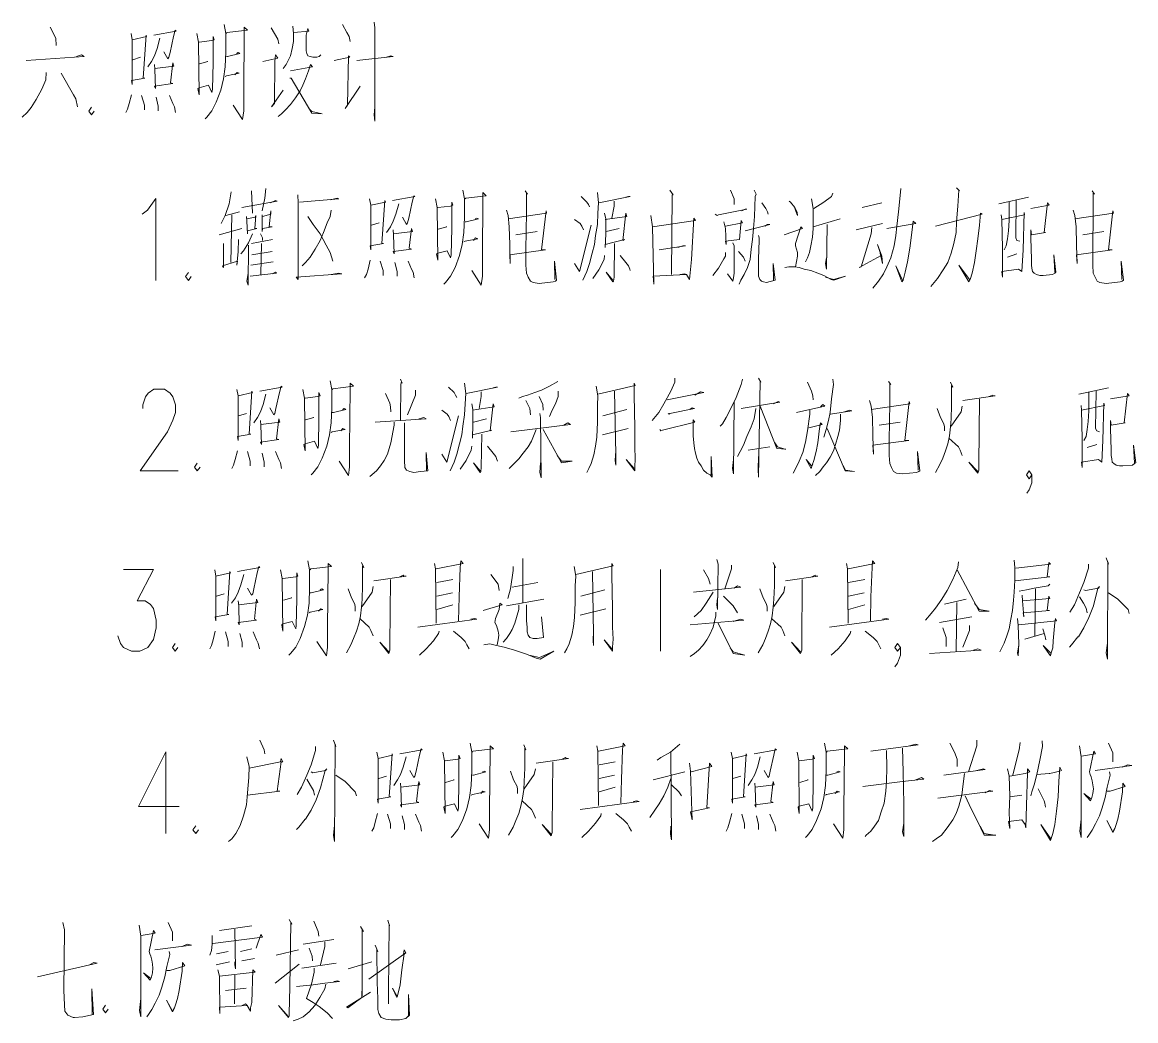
# Model space of a CAD drawing. Header units: millimetres. Extents: x 0 to 586, y 0 to 414.
# Drawn here: x 201.92 to 250.73, y 309.56 to 353.3 of the extents above; entities that cross this region are included whole.
import ezdxf

# ---------------------------------------------------------------- set-up
doc = ezdxf.new("R2010")
doc.units = ezdxf.units.MM

msp = doc.modelspace()

# ---------------------------------------------------------------- linework, layer by layer
at = {"color": 0, "lineweight": 0}
for points in [[(203.147083, 353.09175), (203.3905, 352.601389), (203.415194, 352.287417)], [(207.690861, 352.7425), (208.668056, 352.915361), (208.618667, 352.950639), (208.548111, 352.671944), (208.399944, 351.973444), (208.350556, 351.765306), (208.301167, 351.69475), (208.131833, 352.008722)], [(210.770611, 353.197583), (210.844694, 352.813056), (210.844694, 352.008722), (210.82, 351.3455), (210.745917, 350.819861), (210.625972, 350.333028), (210.428417, 349.807389), (210.234389, 349.422861), (210.012139, 349.144167), (209.941583, 349.073611)], [(210.869389, 352.813056), (210.894083, 352.848333), (211.797194, 352.950639), (211.652556, 353.09175), (211.652556, 352.848333), (211.627861, 350.262472), (211.627861, 349.772111), (211.627861, 349.422861), (211.578472, 349.038333), (211.162194, 349.666278)], [(212.827306, 353.056472), (213.120111, 352.566111), (213.1695, 352.357972)], [(213.779806, 353.127028), (213.8045, 352.813056), (213.8045, 352.463806), (213.755111, 352.146306), (213.681028, 351.832333), (213.58225, 351.624194), (213.487, 351.447806), (213.363528, 351.274944)], [(213.829194, 352.848333), (214.488889, 352.915361), (214.4395, 353.021194), (214.365417, 352.7425), (214.365417, 352.499083), (214.365417, 352.287417), (214.365417, 352.044), (214.390111, 351.938167), (214.4395, 351.832333), (214.538278, 351.797056), (214.658222, 351.765306), (214.831083, 351.765306), (214.929861, 351.797056), (215.003944, 351.867611)], [(215.956444, 353.197583), (216.150472, 352.848333), (216.24925, 352.671944), (216.298639, 352.463806)], [(217.349917, 353.299889), (217.374611, 353.056472), (217.374611, 348.967778), (217.349917, 349.25), (217.374611, 349.59925)], [(206.688972, 352.813056), (206.738361, 352.530833), (206.738361, 351.518361), (206.738361, 350.576444), (206.713667, 350.749306), (207.299278, 350.855139), (207.225194, 350.855139), (207.348667, 352.7425), (207.373361, 352.671944), (206.738361, 352.530833)], [(207.958972, 352.601389), (207.839028, 352.146306), (207.715556, 351.832333), (207.592083, 351.588917), (207.42275, 351.3455)], [(209.574694, 352.813056), (209.64525, 352.428528), (209.669944, 350.121361), (209.624083, 350.400056), (209.669944, 350.435333), (210.086222, 350.541167), (210.234389, 350.227194), (210.259083, 350.364778), (210.283778, 351.518361), (210.283778, 352.671944), (210.333167, 352.530833), (210.234389, 352.499083), (209.669944, 352.428528)], [(210.869389, 351.797056), (210.918778, 351.797056), (211.455, 351.938167), (211.384444, 351.973444), (211.310361, 351.938167)], [(202.095806, 351.624194), (204.639333, 351.797056), (204.515861, 351.867611), (204.293611, 351.797056)], [(206.763056, 351.659472), (207.10525, 351.765306)], [(207.715556, 351.447806), (207.74025, 351.239667), (207.764944, 350.400056), (207.715556, 350.505889), (208.523417, 350.611722), (208.424639, 350.647), (208.523417, 351.518361), (208.569278, 351.380778), (207.74025, 351.274944)], [(209.694639, 351.483083), (210.061528, 351.588917), (210.036833, 351.588917)], [(212.460417, 351.588917), (213.120111, 351.730028), (213.021333, 351.867611), (212.996639, 351.588917), (212.971944, 349.736833), (212.852, 349.59925), (213.363528, 350.333028)], [(213.681028, 351.169111), (214.637056, 351.3455), (214.562972, 351.447806), (214.464194, 351.169111), (214.340722, 350.819861), (214.220778, 350.541167), (214.097306, 350.29775), (213.903278, 349.983778), (213.681028, 349.701556), (213.462306, 349.458139), (213.289444, 349.28175), (213.144806, 349.179444)], [(215.589556, 351.624194), (216.273944, 351.765306), (216.224556, 351.832333), (216.175167, 349.666278), (216.079917, 349.528694), (216.739611, 350.505889)], [(216.591444, 351.624194), (218.182472, 351.797056), (218.083694, 351.832333), (217.886139, 351.765306)], [(202.974222, 351.098556), (202.949528, 350.784583), (202.780194, 350.364778), (202.53325, 349.913222), (202.314528, 349.563972), (202.141667, 349.352306), (201.922944, 349.144167)], [(203.633917, 351.063278), (204.173667, 350.121361), (204.272444, 349.9485), (204.343, 349.59925)], [(210.82, 350.925694), (210.869389, 350.960972), (211.430306, 351.063278), (211.335056, 351.098556), (211.236278, 350.99625)], [(213.656333, 350.855139), (213.705722, 350.855139), (214.612361, 349.317028), (215.0745, 349.28175), (214.612361, 349.387583), (214.488889, 349.528694)], [(206.713667, 350.121361), (206.614889, 349.736833), (206.540806, 349.493417), (206.466722, 349.352306)], [(207.151111, 350.086083), (207.274583, 349.666278), (207.274583, 349.458139)], [(207.789639, 350.015528), (207.884889, 349.631), (207.884889, 349.422861)], [(208.37525, 350.086083), (208.523417, 349.736833), (208.593972, 349.59925), (208.643361, 349.352306)], [(204.953306, 349.581611), (204.833361, 349.412278), (204.953306, 349.239417), (205.07325, 349.412278)], [(212.601528, 346.018556), (212.552139, 345.59875), (212.432194, 345.037833)], [(239.208028, 341.651167), (239.451444, 341.965139), (239.673694, 342.279111), (239.818333, 342.593083), (239.991194, 342.977611), (240.135833, 343.50325), (240.209917, 343.954806), (240.259306, 344.374611), (240.333389, 345.002556), (240.382778, 345.563472), (240.428639, 346.018556)], [(242.876917, 346.050306), (242.996861, 345.912722), (242.972167, 345.948), (242.926306, 345.2495), (242.876917, 344.551), (242.852222, 344.095917), (242.753444, 343.605556), (242.629972, 343.18575), (242.485333, 342.769472), (242.287778, 342.451972), (242.044361, 342.070972), (241.896194, 341.894583), (241.751556, 341.718194)], [(207.172278, 344.893194), (207.412167, 345.062528), (207.772, 345.574056), (207.772, 341.989833)], [(211.084583, 345.877444), (210.989333, 345.351806), (210.816472, 344.829694), (210.647139, 344.480444)], [(211.966528, 345.912722), (212.015917, 344.935528)], [(213.995, 345.736333), (214.019694, 345.387083), (214.019694, 342.035694), (213.920917, 342.138), (215.928222, 342.279111), (215.780056, 342.314389), (215.462556, 342.243833)], [(214.069083, 345.422361), (215.80475, 345.563472), (215.730667, 345.59875), (215.437861, 345.528194)], [(217.148833, 345.563472), (217.198222, 345.284778), (217.198222, 344.268778), (217.198222, 343.326861), (217.173528, 343.50325), (217.762667, 343.605556), (217.688583, 343.605556), (217.812056, 345.492917), (217.83675, 345.422361), (217.198222, 345.284778)], [(218.15425, 345.492917), (219.131444, 345.665778), (219.082056, 345.701056), (219.007972, 345.422361), (218.863333, 344.723861), (218.813944, 344.515722), (218.764556, 344.445167), (218.591694, 344.759139)], [(220.034556, 345.563472), (220.108639, 345.178944), (220.133333, 342.871778), (220.083944, 343.150472), (220.133333, 343.18575), (220.549611, 343.291583), (220.697778, 342.977611), (220.718944, 343.118722), (220.743639, 344.268778), (220.743639, 345.422361), (220.793028, 345.284778), (220.697778, 345.2495), (220.133333, 345.178944)], [(221.234, 345.948), (221.308083, 345.563472), (221.308083, 344.759139), (221.283389, 344.095917), (221.209306, 343.570278), (221.085833, 343.083444), (220.891806, 342.557806), (220.697778, 342.173278), (220.475528, 341.894583), (220.401444, 341.824028)], [(221.332778, 345.563472), (221.357472, 345.59875), (222.260583, 345.701056), (222.115944, 345.842167), (222.115944, 345.59875), (222.09125, 343.012889), (222.09125, 342.522528), (222.09125, 342.173278), (222.041861, 341.78875), (221.625583, 342.420222)], [(223.971556, 345.912722), (224.070333, 345.771611), (224.020944, 345.806889), (224.020944, 344.967278), (223.99625, 343.326861), (223.99625, 342.663639), (224.020944, 342.314389), (224.095028, 342.138), (224.193806, 341.965139), (224.31375, 341.894583), (224.585389, 341.859306), (225.195694, 341.929861), (225.294472, 341.965139), (225.343861, 342.000417), (225.245083, 342.8365), (225.269778, 342.035694)], [(226.419833, 345.665778), (226.66325, 345.422361), (226.737333, 345.316528), (226.786722, 345.214222)], [(227.128917, 345.842167), (227.174778, 345.387083), (227.153611, 344.935528), (227.128917, 344.445167), (227.054833, 343.954806), (227.005444, 343.570278), (226.906667, 343.18575), (226.786722, 342.734194), (226.66325, 342.384944), (226.490389, 342.000417)], [(227.199472, 345.387083), (228.571778, 345.665778), (228.497694, 345.665778), (228.374222, 345.634028)], [(230.307444, 345.948), (230.452083, 345.736333), (230.402694, 345.736333), (230.381528, 342.243833)], [(232.970917, 345.948), (233.119083, 345.563472), (233.119083, 345.316528)], [(233.9975, 345.948), (234.096278, 345.771611), (234.046889, 345.665778), (234.022194, 344.794417), (233.972806, 344.268778), (233.926944, 343.781944), (233.877556, 343.362139), (233.828167, 342.907056), (233.704694, 342.557806), (233.560056, 342.243833), (233.411889, 342.000417), (233.337806, 341.824028)], [(236.516333, 345.563472), (236.590417, 345.143667), (236.590417, 344.688583), (236.590417, 344.268778), (236.565722, 343.88425), (236.491639, 343.50325), (236.421083, 343.221028), (236.347, 342.977611), (236.248222, 342.801222)], [(237.447667, 345.806889), (237.398278, 345.665778), (237.056083, 345.422361), (236.615111, 345.143667)], [(244.732528, 345.351806), (246.03075, 345.634028)], [(248.817694, 345.912722), (248.916472, 345.771611), (248.867083, 345.806889), (248.867083, 344.967278), (248.842389, 343.326861), (248.842389, 342.663639), (248.867083, 342.314389), (248.941167, 342.138), (249.036417, 341.965139), (249.159889, 341.894583), (249.428, 341.859306), (250.041833, 341.929861), (250.137083, 341.965139), (250.186472, 342.000417), (250.091222, 342.8365), (250.112389, 342.035694)], [(211.55025, 345.178944), (213.091889, 345.457639), (213.017806, 345.492917), (212.799083, 345.387083)], [(215.462556, 345.073111), (215.413167, 344.794417), (215.293222, 344.515722), (215.120361, 344.095917), (214.975722, 343.746667), (214.753472, 343.362139), (214.53475, 343.012889), (214.337194, 342.769472), (214.192556, 342.628361)], [(218.422361, 345.351806), (218.298889, 344.90025), (218.178944, 344.58275), (218.055472, 344.339333), (217.882611, 344.095917)], [(223.142528, 345.073111), (223.216611, 344.829694), (223.262472, 344.339333), (223.287167, 343.570278), (223.287167, 343.50325), (223.311861, 342.734194), (223.287167, 343.118722), (224.8535, 343.326861), (224.680639, 343.326861), (224.878194, 345.037833), (224.902889, 344.935528), (223.216611, 344.688583)], [(227.862694, 345.457639), (227.862694, 345.2495), (227.763917, 344.723861)], [(232.286528, 344.90025), (232.385306, 344.829694), (232.434694, 344.864972), (233.68, 345.108389), (233.609444, 345.108389), (233.461278, 345.037833)], [(234.339694, 345.387083), (234.512556, 345.143667), (234.586639, 345.002556), (234.611333, 344.90025)], [(235.539139, 345.457639), (235.588528, 345.422361), (235.782556, 345.178944), (235.881333, 344.967278), (235.906028, 344.829694), (235.782556, 345.143667)], [(238.742361, 345.178944), (239.599611, 345.387083)], [(245.1735, 345.422361), (245.1735, 344.618028), (245.148806, 344.166472), (245.099417, 343.817222), (245.053556, 343.50325), (244.954778, 343.326861)], [(245.491, 345.492917), (245.466306, 343.8525), (245.515694, 343.746667), (245.639167, 343.711389)], [(246.129528, 345.143667), (246.933861, 345.284778), (246.863306, 345.387083), (246.715139, 344.095917), (246.764528, 344.095917), (246.154222, 343.990083), (246.129528, 344.20175), (246.129528, 343.8525), (246.154222, 342.907056), (246.154222, 342.663639), (246.175389, 342.522528), (246.200083, 342.384944), (246.274167, 342.314389), (246.372944, 342.243833), (246.517583, 342.208556), (246.66575, 342.208556), (247.082028, 342.243833), (247.180806, 342.314389), (247.230194, 342.349667), (247.131417, 343.118722), (247.180806, 342.349667)], [(247.985139, 345.073111), (248.059222, 344.829694), (248.108611, 344.339333), (248.133306, 343.570278), (248.133306, 343.50325), (248.158, 342.734194), (248.133306, 343.118722), (249.699639, 343.326861), (249.526778, 343.326861), (249.724333, 345.037833), (249.7455, 344.935528), (248.059222, 344.688583)], [(210.841167, 344.829694), (211.451472, 345.002556)], [(211.109278, 344.864972), (211.059889, 342.769472)], [(211.747806, 344.794417), (211.768972, 344.58275), (211.793667, 344.025361), (211.793667, 344.166472), (212.209944, 344.268778), (212.111167, 344.268778), (212.160556, 344.829694), (212.135861, 344.759139), (211.768972, 344.688583)], [(212.432194, 344.864972), (212.432194, 344.131194), (212.456889, 344.268778), (212.869639, 344.339333), (212.749694, 344.339333), (212.823778, 345.037833), (212.823778, 344.90025), (212.456889, 344.794417)], [(214.435972, 344.794417), (214.679389, 344.445167), (214.975722, 344.025361), (215.243833, 343.535), (215.413167, 343.221028), (215.536639, 342.8365)], [(221.332778, 344.551), (221.382167, 344.551), (221.918389, 344.688583), (221.844306, 344.723861), (221.77375, 344.688583)], [(226.1235, 344.653306), (226.370444, 344.480444), (226.444528, 344.374611), (226.515083, 344.20175)], [(227.446417, 344.935528), (227.495806, 344.688583), (227.495806, 344.025361), (227.471111, 343.432694), (227.471111, 343.570278), (228.324833, 343.781944), (228.25075, 343.746667), (228.374222, 344.935528), (228.423611, 344.794417), (227.471111, 344.653306)], [(229.474889, 344.829694), (229.548972, 344.339333), (229.598361, 341.824028), (229.573667, 342.173278), (231.041222, 342.243833), (230.967139, 342.279111), (230.744889, 342.243833), (231.041222, 342.243833), (231.161167, 342.035694), (231.259944, 342.907056), (231.358722, 344.723861), (231.432806, 344.618028), (229.548972, 344.339333)], [(232.678111, 344.551), (232.752194, 344.268778), (232.776889, 343.570278), (232.752194, 343.711389), (233.3625, 343.781944), (233.436583, 344.618028), (233.485972, 344.515722), (232.752194, 344.374611)], [(237.765167, 344.688583), (236.590417, 344.339333)], [(239.818333, 344.268778), (241.091861, 344.480444), (240.968389, 344.58275), (240.919, 344.095917), (240.820222, 343.397417), (240.724972, 342.801222), (240.626194, 342.349667), (240.527417, 342.000417), (240.478028, 341.929861), (240.209917, 342.628361), (240.502722, 342.000417)], [(241.945583, 344.374611), (244.002278, 344.90025), (243.928194, 344.935528), (243.878806, 344.409889), (243.804722, 343.817222), (243.730639, 343.291583), (243.656556, 342.769472), (243.561306, 342.314389), (243.462528, 342.035694), (243.413139, 341.929861), (242.972167, 342.663639), (243.437833, 342.035694)], [(244.831306, 344.864972), (244.856, 344.653306), (244.880694, 343.397417), (244.880694, 343.048167), (244.880694, 342.138), (244.856, 342.384944), (245.589778, 342.48725), (245.737944, 342.384944), (245.787333, 343.326861), (245.833194, 344.967278), (245.857889, 344.864972), (244.856, 344.653306)], [(211.55025, 344.268778), (210.548361, 343.990083)], [(217.222917, 344.409889), (217.565111, 344.515722)], [(218.178944, 344.20175), (218.200111, 343.990083), (218.224806, 343.150472), (218.178944, 343.256306), (218.983278, 343.362139), (218.888028, 343.397417), (218.983278, 344.268778), (219.032667, 344.131194), (218.200111, 344.025361)], [(220.158028, 344.2335), (220.524917, 344.339333), (220.500222, 344.339333)], [(223.558806, 343.990083), (224.486611, 344.131194)], [(226.1235, 342.734194), (226.34575, 342.384944), (226.857278, 344.409889)], [(227.5205, 344.131194), (228.081417, 344.268778)], [(233.609444, 344.166472), (234.685417, 344.445167), (234.586639, 344.445167), (234.463167, 344.374611)], [(235.320417, 343.990083), (236.12475, 344.268778), (236.054194, 344.339333), (235.80725, 343.605556), (235.80725, 343.50325), (235.856639, 343.362139), (235.906028, 343.221028), (235.906028, 343.048167), (235.80725, 342.593083)], [(237.200722, 344.445167), (237.179556, 342.48725), (237.130167, 342.734194), (237.179556, 342.977611)], [(238.47425, 344.20175), (239.624306, 344.480444)], [(239.158639, 344.304056), (239.133944, 344.025361), (238.692972, 342.593083), (238.597722, 342.557806), (239.574917, 343.083444), (239.402056, 343.570278), (239.599611, 343.048167), (239.624306, 342.734194), (239.525528, 343.18575)], [(248.401417, 343.990083), (249.33275, 344.131194)], [(210.742389, 343.605556), (210.742389, 342.557806), (210.693, 342.628361), (211.356222, 342.8365), (211.331528, 342.663639), (211.380917, 343.256306), (211.402083, 343.781944)], [(212.015917, 344.025361), (211.843056, 343.640833), (211.624333, 343.291583), (211.500861, 343.150472)], [(211.966528, 343.605556), (212.894333, 343.781944)], [(212.358111, 344.025361), (212.456889, 343.8525), (212.456889, 343.746667)], [(212.4075, 343.605556), (212.382806, 342.243833)], [(221.283389, 343.676111), (221.332778, 343.711389), (221.893694, 343.817222), (221.794917, 343.8525), (221.699667, 343.746667)], [(227.883861, 343.605556), (227.862694, 342.138), (227.838, 341.965139), (227.813306, 341.929861), (227.5205, 342.349667), (227.813306, 342.000417)], [(233.069694, 343.640833), (233.119083, 343.50325), (233.119083, 342.314389), (233.094389, 342.102722), (233.069694, 341.965139), (232.826278, 342.279111)], [(234.195056, 343.954806), (234.21975, 343.8525), (234.21975, 343.746667), (234.195056, 342.942333), (234.195056, 342.420222), (234.195056, 342.173278), (234.244444, 342.035694), (234.318528, 341.965139), (234.413778, 341.929861), (234.53725, 341.894583), (234.928833, 342.000417), (234.830056, 342.734194), (234.85475, 342.000417)], [(211.843056, 343.535), (211.818361, 341.78875), (211.768972, 341.965139), (211.818361, 342.314389)], [(211.991222, 343.118722), (212.869639, 343.256306)], [(229.841778, 343.326861), (230.991833, 343.50325), (230.868361, 343.50325), (230.649639, 343.432694)], [(232.752194, 343.221028), (232.752194, 343.048167), (232.678111, 342.942333), (232.434694, 342.522528), (232.18775, 342.208556)], [(233.313111, 343.256306), (233.535361, 343.012889), (233.609444, 342.8365)], [(245.515694, 343.150472), (245.099417, 343.012889)], [(212.919028, 342.801222), (211.941833, 342.663639)], [(217.173528, 342.871778), (217.078278, 342.48725), (217.004194, 342.243833), (216.930111, 342.102722)], [(217.6145, 342.8365), (217.737972, 342.420222), (217.737972, 342.208556)], [(218.2495, 342.769472), (218.348278, 342.384944), (218.348278, 342.173278)], [(218.838639, 342.8365), (218.983278, 342.48725), (219.057361, 342.349667), (219.10675, 342.102722)], [(227.446417, 343.083444), (227.421722, 342.907056), (227.199472, 342.451972), (226.931361, 342.070972)], [(228.130806, 343.083444), (228.374222, 342.769472), (228.497694, 342.628361), (228.547083, 342.48725), (228.571778, 342.420222)], [(209.204278, 342.332028), (209.084333, 342.162694), (209.204278, 341.989833), (209.324222, 342.162694)], [(211.917139, 342.173278), (213.067194, 342.314389), (213.017806, 342.349667), (212.869639, 342.279111)], [(235.345111, 342.557806), (235.514444, 342.593083), (235.662611, 342.593083), (235.782556, 342.593083), (235.980111, 342.557806), (236.198833, 342.48725), (236.491639, 342.420222), (236.787972, 342.314389), (237.056083, 342.208556), (237.373583, 342.035694), (237.497056, 342.000417), (238.008583, 342.173278), (237.472361, 342.035694), (237.130167, 342.138)], [(212.333417, 337.146194), (213.314139, 337.319056), (213.26475, 337.354333), (213.190667, 337.075639), (213.0425, 336.377139), (212.993111, 336.165472), (212.94725, 336.098444), (212.774389, 336.412417)], [(215.416694, 337.59775), (215.490778, 337.213222), (215.490778, 336.412417), (215.466083, 335.749194), (215.392, 335.223556), (215.268528, 334.733194), (215.0745, 334.211083), (214.876944, 333.826556), (214.658222, 333.547861), (214.584139, 333.477306)], [(215.511944, 337.213222), (215.536639, 337.2485), (216.443278, 337.354333), (216.295111, 337.495444), (216.295111, 337.2485), (216.270417, 334.666167), (216.270417, 334.175806), (216.270417, 333.826556), (216.221028, 333.442028), (215.808278, 334.069972)], [(218.496444, 337.668306), (218.570528, 337.495444), (218.545833, 337.562472), (218.521139, 337.424889), (218.496444, 335.8515)], [(220.599, 337.319056), (220.845944, 337.075639), (220.9165, 336.969806), (220.965889, 336.863972)], [(221.308083, 337.495444), (221.357472, 337.040361), (221.332778, 336.585278), (221.308083, 336.098444), (221.234, 335.608083), (221.188139, 335.223556), (221.089361, 334.839028), (220.965889, 334.383944), (220.845944, 334.034694), (220.673083, 333.650167)], [(221.382167, 337.040361), (222.750944, 337.319056), (222.676861, 337.319056), (222.556917, 337.283778)], [(225.39325, 337.562472), (225.026361, 337.354333), (224.684167, 337.181472), (224.391361, 337.075639), (224.073861, 336.969806), (223.851611, 336.89925), (223.682278, 336.832222)], [(227.079528, 337.354333), (227.153611, 336.934528), (227.128917, 336.514722), (227.128917, 335.780944), (227.104222, 335.117722), (227.054833, 334.733194), (226.98075, 334.348667), (226.860806, 333.967667), (226.762028, 333.756), (226.66325, 333.583139)], [(227.153611, 337.005083), (228.7905, 337.389611), (228.744639, 337.495444), (228.744639, 336.969806), (228.765806, 335.537528), (228.765806, 334.80375), (228.765806, 334.697917), (228.7905, 334.175806), (228.765806, 333.826556), (228.765806, 333.650167), (228.398917, 334.140528), (228.744639, 333.756)], [(230.529694, 337.703583), (230.529694, 337.530722), (230.356833, 337.146194), (230.039333, 336.585278), (229.820611, 336.20075), (229.524278, 335.8515)], [(233.485972, 337.668306), (233.436583, 337.424889), (233.217861, 336.863972), (232.974444, 336.377139), (232.776889, 335.992611), (232.607556, 335.713917), (232.508778, 335.608083)], [(234.195056, 337.703583), (234.293833, 337.530722), (234.269139, 337.59775), (234.195056, 333.371472), (234.170361, 333.720722), (234.195056, 334.281639)], [(236.347, 337.530722), (236.519861, 337.146194), (236.56925, 336.934528), (236.593944, 336.761667)], [(237.447667, 337.668306), (237.472361, 337.424889), (237.398278, 336.796944), (237.327722, 336.20075), (237.253639, 335.8515), (237.154861, 335.466972), (237.056083, 335.117722)], [(239.892417, 337.562472), (239.991194, 337.424889), (239.941806, 337.460167), (239.941806, 336.620556), (239.917111, 334.980139), (239.917111, 334.316917), (239.941806, 333.967667), (240.015889, 333.791278), (240.114667, 333.618417), (240.234611, 333.547861), (240.50625, 333.512583), (241.116556, 333.583139), (241.215333, 333.618417), (241.264722, 333.650167), (241.165944, 334.489778), (241.190639, 333.685444)], [(242.608806, 337.530722), (242.707583, 337.319056), (242.658194, 337.389611), (242.658194, 336.514722), (242.6335, 335.922056), (242.608806, 335.572806), (242.559417, 335.188278), (242.485333, 334.839028), (242.386556, 334.525056), (242.266611, 334.211083), (242.143139, 333.932389), (241.949111, 333.583139)], [(248.232083, 337.005083), (249.530306, 337.283778)], [(207.207556, 336.373611), (207.207556, 336.542944), (207.3275, 336.885139), (207.447444, 337.058), (207.683806, 337.227333), (208.163583, 337.227333), (208.403472, 337.058), (208.519889, 336.885139), (208.639833, 336.542944), (208.639833, 336.204278), (208.519889, 335.862083), (208.283528, 335.350556), (207.087611, 333.643111), (208.759778, 333.643111)], [(211.331528, 337.213222), (211.380917, 336.934528), (211.380917, 335.922056), (211.380917, 334.980139), (211.356222, 335.153), (211.941833, 335.258833), (211.871278, 335.258833), (211.991222, 337.146194), (212.015917, 337.075639), (211.380917, 336.934528)], [(212.605056, 337.005083), (212.481583, 336.55), (212.358111, 336.236028), (212.238167, 335.992611), (212.065306, 335.749194)], [(214.21725, 337.213222), (214.291333, 336.832222), (214.316028, 334.525056), (214.266639, 334.80375), (214.316028, 334.839028), (214.732306, 334.944861), (214.876944, 334.630889), (214.901639, 334.768472), (214.926333, 335.922056), (214.926333, 337.075639), (214.975722, 336.934528), (214.876944, 336.89925), (214.316028, 336.832222)], [(217.83675, 337.040361), (218.030778, 336.620556), (218.055472, 336.447694), (218.080167, 336.236028)], [(219.156139, 337.181472), (219.156139, 336.969806), (218.813944, 336.098444)], [(222.041861, 337.110917), (222.041861, 336.89925), (221.943083, 336.377139)], [(224.585389, 336.89925), (224.733556, 336.55), (224.75825, 336.306583)], [(225.417944, 337.146194), (225.417944, 336.89925), (225.294472, 336.585278), (225.149833, 336.306583), (225.026361, 336.027889)], [(227.887389, 337.146194), (227.936778, 334.383944), (227.936778, 333.897111), (227.912083, 334.10525), (227.936778, 334.525056)], [(230.1875, 336.761667), (231.799694, 337.075639), (231.651528, 337.110917), (231.408111, 336.969806)], [(243.145028, 336.726389), (244.563194, 336.934528), (244.467944, 336.934528), (244.44325, 336.969806), (244.295083, 336.89925)], [(243.878806, 336.796944), (243.854111, 333.932389), (243.854111, 333.685444), (243.80825, 333.547861), (243.416667, 334.034694), (243.80825, 333.618417)], [(248.673056, 337.075639), (248.673056, 336.271306), (248.648361, 335.816222), (248.598972, 335.466972), (248.549583, 335.153), (248.454333, 334.980139)], [(248.990556, 337.146194), (248.965861, 335.50225), (249.01525, 335.399944), (249.138722, 335.364667)], [(249.625556, 336.796944), (250.433417, 336.934528), (250.359333, 337.040361), (250.214694, 335.749194), (250.260556, 335.749194), (249.65025, 335.643361), (249.625556, 335.8515), (249.625556, 335.50225), (249.65025, 334.560333), (249.65025, 334.316917), (249.674944, 334.175806), (249.699639, 334.034694), (249.773722, 333.967667), (249.8725, 333.897111), (250.017139, 333.861833), (250.165306, 333.861833), (250.581583, 333.897111), (250.676833, 333.967667), (250.726222, 333.999417), (250.627444, 334.768472), (250.676833, 333.999417)], [(215.511944, 336.20075), (215.561333, 336.20075), (216.101083, 336.341861), (216.027, 336.377139), (215.952917, 336.341861)], [(220.306194, 336.306583), (220.549611, 336.130194), (220.623694, 336.027889), (220.697778, 335.8515)], [(221.625583, 336.585278), (221.674972, 336.341861), (221.674972, 335.678639), (221.650278, 335.082444), (221.650278, 335.223556), (222.507528, 335.431694), (222.433444, 335.399944), (222.556917, 336.585278), (222.606306, 336.447694), (221.650278, 336.306583)], [(223.999778, 336.726389), (224.169111, 336.377139), (224.193806, 336.098444)], [(228.423611, 336.341861), (227.372333, 336.063167)], [(230.233361, 336.165472), (230.28275, 336.130194), (230.307444, 336.165472), (231.383417, 336.377139), (231.284639, 336.412417), (231.189389, 336.341861)], [(233.119083, 336.655833), (233.094389, 333.512583), (233.048528, 333.756), (233.094389, 334.140528)], [(234.075111, 336.377139), (234.001028, 335.922056), (233.877556, 335.572806), (233.683528, 335.153), (233.535361, 334.768472), (233.390722, 334.489778), (233.26725, 334.281639)], [(233.436583, 336.377139), (235.126389, 336.655833), (235.052306, 336.691111), (234.85475, 336.585278)], [(234.269139, 336.482972), (235.002917, 334.630889), (235.3945, 334.595611), (235.345111, 334.595611), (235.027611, 334.697917), (234.904139, 334.874306)], [(236.445778, 336.306583), (236.445778, 336.130194), (236.347, 335.399944), (236.25175, 334.909583), (236.128278, 334.4545), (235.980111, 334.069972), (235.860167, 333.826556), (235.712, 333.547861)], [(235.860167, 336.20075), (237.105472, 336.482972), (237.006694, 336.55), (236.911444, 336.447694)], [(237.352417, 336.130194), (238.280222, 336.271306), (238.181444, 336.306583), (237.962722, 336.236028)], [(239.063389, 336.726389), (239.137472, 336.482972), (239.183333, 335.992611), (239.208028, 335.223556), (239.208028, 335.153), (239.232722, 334.383944), (239.208028, 334.768472), (240.774361, 334.980139), (240.6015, 334.980139), (240.799056, 336.691111), (240.82375, 336.585278), (239.137472, 336.341861)], [(242.019667, 336.377139), (242.167833, 335.992611), (242.316, 335.713917), (242.340694, 335.572806), (242.340694, 335.399944)], [(243.120333, 336.482972), (243.074472, 336.236028), (242.6335, 335.608083)], [(248.330861, 336.514722), (248.355556, 336.306583), (248.38025, 335.050694), (248.38025, 334.697917), (248.38025, 333.791278), (248.355556, 334.034694), (249.089333, 334.140528), (249.233972, 334.034694), (249.283361, 334.980139), (249.33275, 336.620556), (249.357444, 336.514722), (248.355556, 336.306583)], [(211.405611, 336.063167), (211.747806, 336.165472)], [(212.358111, 335.8515), (212.382806, 335.643361), (212.4075, 334.80375), (212.358111, 334.909583), (213.165972, 335.015417), (213.067194, 335.050694), (213.165972, 335.922056), (213.215361, 335.780944), (212.382806, 335.678639)], [(214.340722, 335.886778), (214.707611, 335.992611), (214.682917, 335.992611)], [(218.228333, 335.780944), (218.228333, 335.643361), (218.080167, 334.874306), (217.935528, 334.383944), (217.787361, 334.10525), (217.618028, 333.861833), (217.445167, 333.650167), (217.152361, 333.40675)], [(217.395778, 335.780944), (219.621806, 335.922056), (219.523028, 335.992611), (219.304306, 335.922056)], [(220.306194, 334.383944), (220.524917, 334.034694), (221.039972, 336.063167)], [(221.699667, 335.780944), (222.264111, 335.922056)], [(224.610083, 336.165472), (224.634778, 335.992611), (224.659472, 333.336194), (224.610083, 333.583139), (224.634778, 333.999417)], [(229.866472, 335.466972), (229.915861, 335.399944), (229.989944, 335.431694), (231.408111, 335.780944), (231.334028, 335.886778), (231.334028, 335.713917), (231.334028, 335.188278), (231.358722, 334.874306), (231.383417, 334.630889), (231.432806, 334.419222), (231.482194, 334.211083), (231.556278, 334.034694), (231.676222, 333.861833), (231.775, 333.685444), (231.923167, 333.547861), (232.067806, 333.477306), (232.166583, 333.371472), (232.117194, 334.281639), (232.117194, 333.477306)], [(237.789861, 336.130194), (237.789861, 335.8515), (237.740472, 335.431694), (237.669917, 335.153), (237.571139, 334.80375), (237.472361, 334.525056), (237.327722, 334.246361), (237.179556, 333.999417), (237.031389, 333.826556), (236.88675, 333.618417), (236.689194, 333.442028)], [(239.479667, 335.643361), (240.407472, 335.780944)], [(215.466083, 335.329389), (215.511944, 335.364667), (216.076389, 335.466972), (215.977611, 335.50225), (215.878833, 335.399944)], [(218.669306, 335.749194), (218.669306, 335.431694), (218.669306, 334.10525), (218.694, 333.791278), (218.764556, 333.685444), (218.912722, 333.618417), (219.082056, 333.583139), (219.378389, 333.618417), (219.695889, 333.650167), (219.621806, 334.4545), (219.6465, 333.650167)], [(224.44075, 335.466972), (224.243194, 334.944861), (224.095028, 334.697917), (223.876306, 334.419222), (223.682278, 334.175806), (223.509417, 333.999417), (223.266, 333.756)], [(223.340083, 335.364667), (225.954167, 335.678639), (225.834222, 335.749194), (225.661361, 335.643361)], [(224.75825, 335.466972), (225.562583, 333.999417), (226.02825, 334.069972), (225.562583, 334.069972), (225.368556, 334.316917)], [(227.347639, 335.223556), (228.473, 335.50225)], [(236.396389, 335.537528), (236.985528, 335.678639), (236.911444, 335.749194), (236.862056, 335.50225), (236.787972, 334.874306), (236.713889, 334.489778), (236.618639, 334.10525), (236.544556, 333.897111), (236.495167, 333.756), (236.276444, 334.140528), (236.519861, 333.861833), (236.56925, 333.932389)], [(237.20425, 335.50225), (237.987417, 333.650167), (238.403694, 333.618417), (238.012111, 333.685444), (237.888639, 333.897111)], [(222.066556, 335.258833), (222.041861, 333.791278), (222.017167, 333.618417), (221.992472, 333.583139), (221.699667, 333.999417), (221.992472, 333.650167)], [(242.534722, 335.082444), (242.951, 334.697917), (243.025083, 334.560333), (243.120333, 334.316917)], [(249.01525, 334.80375), (248.598972, 334.666167)], [(211.356222, 334.525056), (211.257444, 334.140528), (211.186889, 333.897111), (211.112806, 333.756)], [(211.797194, 334.489778), (211.917139, 334.069972), (211.917139, 333.861833)], [(212.432194, 334.419222), (212.530972, 334.034694), (212.530972, 333.826556)], [(213.017806, 334.489778), (213.165972, 334.140528), (213.240056, 333.999417), (213.289444, 333.756)], [(221.625583, 334.733194), (221.600889, 334.560333), (221.382167, 334.10525), (221.114056, 333.720722)], [(222.309972, 334.733194), (222.556917, 334.419222), (222.676861, 334.281639), (222.72625, 334.140528), (222.750944, 334.069972)], [(234.685417, 334.697917), (233.732917, 334.560333)], [(209.595861, 333.985306), (209.475917, 333.812444), (209.595861, 333.643111), (209.715806, 333.812444)], [(245.960194, 332.672972), (246.055444, 332.814083), (246.178917, 333.128056), (246.178917, 333.477306), (246.055444, 333.650167), (245.9355, 333.477306), (246.055444, 333.300917), (246.178917, 333.477306)], [(211.363278, 329.243972), (212.340472, 329.420361), (212.291083, 329.455639), (212.217, 329.173417), (212.072361, 328.474917), (212.022972, 328.266778), (211.973583, 328.196222), (211.800722, 328.510194)], [(214.443028, 329.699056), (214.517111, 329.314528), (214.517111, 328.510194), (214.492417, 327.846972), (214.418333, 327.324861), (214.294861, 326.8345), (214.100833, 326.308861), (213.906806, 325.924333), (213.684556, 325.645639), (213.610472, 325.575083)], [(214.541806, 329.314528), (214.5665, 329.349806), (215.469611, 329.455639), (215.324972, 329.593222), (215.324972, 329.349806), (215.300278, 326.763944), (215.300278, 326.273583), (215.300278, 325.924333), (215.250889, 325.539806), (214.834611, 326.171278)], [(216.789, 329.6285), (216.887778, 329.420361), (216.838389, 329.487389), (216.838389, 328.616028), (216.813694, 328.023361), (216.789, 327.674111), (216.743139, 327.289583), (216.669056, 326.940333), (216.570278, 326.622833), (216.446806, 326.308861), (216.326861, 326.030167), (216.129306, 325.680917)], [(219.99575, 329.593222), (220.041611, 329.349806), (220.066306, 326.972083)], [(220.066306, 329.349806), (221.241056, 329.593222), (221.142278, 329.699056), (221.117583, 329.420361), (221.071722, 328.125667), (221.047028, 327.077917)], [(223.442389, 329.455639), (223.442389, 329.27925), (223.318917, 328.474917), (223.198972, 328.055111)], [(223.858667, 329.804889), (223.858667, 327.88225)], [(226.105861, 329.455639), (226.179944, 329.035833), (226.15525, 328.616028), (226.15525, 327.88225), (226.130556, 327.219028), (226.084694, 326.8345), (226.010611, 326.449972), (225.887139, 326.065444), (225.788361, 325.857306), (225.693111, 325.680917)], [(226.179944, 329.106389), (227.820361, 329.487389), (227.770972, 329.593222), (227.770972, 329.071111), (227.795667, 327.638833), (227.795667, 326.905056), (227.795667, 326.799222), (227.820361, 326.273583), (227.795667, 325.924333), (227.795667, 325.751472), (227.428778, 326.241833), (227.770972, 325.857306)], [(232.371194, 329.769611), (232.417056, 329.557944), (232.392361, 327.568278), (232.371194, 327.776417), (232.392361, 328.090389)], [(233.006194, 329.522667), (233.006194, 329.349806), (232.713389, 328.474917)], [(234.840639, 329.6285), (234.935889, 329.420361), (234.890028, 329.487389), (234.890028, 328.616028), (234.865333, 328.023361), (234.840639, 327.674111), (234.79125, 327.289583), (234.717167, 326.940333), (234.618389, 326.622833), (234.498444, 326.308861), (234.374972, 326.030167), (234.177417, 325.680917)], [(238.043861, 329.593222), (238.09325, 329.349806), (238.117944, 326.972083)], [(238.117944, 329.349806), (239.289167, 329.593222), (239.193917, 329.699056), (239.169222, 329.420361), (239.119833, 328.125667), (239.095139, 327.077917)], [(242.954528, 329.663778), (242.929833, 329.420361), (242.711111, 328.894722), (242.464167, 328.404361), (242.22075, 328.023361), (241.952639, 327.638833), (241.755083, 327.391889), (241.511667, 327.113194)], [(245.399278, 329.734333), (245.423972, 329.420361), (245.423972, 328.859444), (245.399278, 328.337333), (245.374583, 327.988083), (245.325194, 327.533), (245.254639, 327.148472), (245.180556, 326.728667), (245.081778, 326.414694), (244.958306, 326.100722), (244.764278, 325.716194)], [(245.473361, 329.385083), (246.990306, 329.557944), (246.916222, 329.6285), (246.842139, 329.000556), (246.965611, 329.000556), (245.448667, 328.824167)], [(248.651889, 329.557944), (248.651889, 329.385083), (248.457861, 328.757139), (248.260306, 328.302056), (248.041583, 327.776417), (247.844028, 327.462444)], [(249.435056, 329.836639), (249.533833, 329.557944), (249.509139, 329.663778), (249.484444, 325.402222), (249.435056, 325.680917), (249.484444, 326.100722)], [(206.353833, 329.325111), (207.669694, 329.325111), (206.953556, 327.959861), (207.309861, 327.959861), (207.54975, 327.790528), (207.669694, 327.621194), (207.789639, 327.109667), (207.789639, 326.767472), (207.669694, 326.255944), (207.429806, 325.91375), (207.069972, 325.744417), (206.713667, 325.744417), (206.353833, 325.91375), (206.233889, 326.083083), (206.113944, 326.425278)], [(210.357861, 329.314528), (210.40725, 329.035833), (210.40725, 328.023361), (210.40725, 327.077917), (210.382556, 327.254306), (210.971694, 327.356611), (210.897611, 327.356611), (211.021083, 329.243972), (211.045778, 329.173417), (210.40725, 329.035833)], [(211.631389, 329.106389), (211.507917, 328.651306), (211.387972, 328.337333), (211.2645, 328.090389), (211.091639, 327.846972)], [(213.243583, 329.314528), (213.317667, 328.93), (213.342361, 326.622833), (213.292972, 326.905056), (213.342361, 326.940333), (213.758639, 327.042639), (213.906806, 326.728667), (213.927972, 326.869778), (213.952667, 328.023361), (213.952667, 329.173417), (214.002056, 329.035833), (213.906806, 329.000556), (213.342361, 328.93)], [(217.32875, 328.824167), (218.746917, 329.035833), (218.648139, 329.035833), (218.623444, 329.071111), (218.478806, 329.000556)], [(222.465194, 329.106389), (222.782694, 328.686583), (222.832083, 328.404361)], [(226.913722, 329.243972), (226.963111, 326.48525), (226.963111, 325.994889), (226.938417, 326.206556), (226.963111, 326.622833)], [(229.898222, 325.744417), (229.898222, 329.325111)], [(231.782056, 329.314528), (232.004306, 328.93), (232.074861, 328.686583)], [(235.376861, 328.824167), (236.795028, 329.035833), (236.69625, 329.035833), (236.675083, 329.071111), (236.526917, 329.000556)], [(242.905139, 329.314528), (243.857639, 327.497722), (244.298611, 327.497722), (243.857639, 327.568278), (243.663611, 327.846972)], [(214.541806, 328.302056), (214.591194, 328.302056), (215.127417, 328.439639), (215.053333, 328.474917), (214.982778, 328.439639)], [(216.203389, 328.474917), (216.351556, 328.090389), (216.496194, 327.811694), (216.520889, 327.674111), (216.520889, 327.497722)], [(217.304056, 328.58075), (217.254667, 328.337333), (216.813694, 327.705861)], [(218.062528, 328.894722), (218.037833, 326.030167), (218.037833, 325.78675), (217.988444, 325.645639), (217.596861, 326.136), (217.988444, 325.716194)], [(220.800083, 328.894722), (220.091, 328.757139)], [(223.393, 328.545472), (224.518361, 328.757139)], [(231.341083, 328.337333), (233.422472, 328.545472), (233.274306, 328.616028), (233.126139, 328.510194)], [(234.2515, 328.474917), (234.399667, 328.090389), (234.544306, 327.811694), (234.569, 327.674111), (234.569, 327.497722)], [(235.352167, 328.58075), (235.302778, 328.337333), (234.865333, 327.705861)], [(236.110639, 328.894722), (236.085944, 326.030167), (236.085944, 325.78675), (236.036556, 325.645639), (235.644972, 326.136), (236.036556, 325.716194)], [(238.848194, 328.894722), (238.139111, 328.757139)], [(246.965611, 328.686583), (246.891528, 328.616028), (246.281222, 328.510194), (245.939028, 328.439639), (245.621528, 328.372611)], [(246.330611, 328.474917), (246.305917, 326.414694)], [(248.457861, 328.439639), (248.528417, 328.404361), (249.092861, 328.510194), (249.14225, 328.58075), (249.068167, 328.510194), (248.870611, 327.741139), (248.676583, 327.219028), (248.457861, 326.763944), (248.210917, 326.379417), (248.186222, 326.379417), (247.918111, 326.030167), (247.819333, 325.924333)], [(210.431944, 328.160944), (210.774139, 328.266778)], [(211.387972, 327.952806), (211.409139, 327.741139), (211.433833, 326.905056), (211.387972, 327.007361), (212.192306, 327.113194), (212.097056, 327.148472), (212.192306, 328.023361), (212.241694, 327.88225), (211.409139, 327.776417)], [(213.367056, 327.988083), (213.733944, 328.090389), (213.70925, 328.090389)], [(220.091, 328.160944), (220.775389, 328.302056)], [(223.149583, 327.741139), (224.786472, 328.023361)], [(227.453472, 328.439639), (226.402194, 328.160944)], [(232.198333, 328.337333), (231.905528, 327.846972), (231.683278, 327.533), (231.365778, 327.254306)], [(232.664, 328.160944), (233.080278, 327.741139), (233.274306, 327.427167)], [(238.139111, 328.160944), (238.827028, 328.302056)], [(243.296722, 328.023361), (242.344222, 327.811694)], [(245.741472, 328.196222), (245.766167, 327.952806), (245.815556, 327.254306), (245.790861, 327.427167), (246.940917, 327.533), (246.842139, 327.533), (246.916222, 328.160944), (246.965611, 328.055111), (245.766167, 327.952806)], [(248.260306, 328.125667), (248.433167, 327.846972), (248.553111, 327.638833), (248.6025, 327.427167)], [(249.533833, 328.302056), (249.946583, 328.023361), (250.387556, 327.568278), (250.436944, 327.391889)], [(214.492417, 327.427167), (214.541806, 327.462444), (215.102722, 327.568278), (215.003944, 327.603556), (214.908694, 327.497722)], [(220.800083, 327.776417), (220.091, 327.568278)], [(222.123, 327.533), (222.952028, 327.776417), (222.856778, 327.846972), (222.832083, 327.568278), (222.659222, 327.18375), (222.634528, 327.007361), (222.708611, 326.869778), (222.782694, 326.622833), (222.807389, 326.449972), (222.782694, 326.241833), (222.733306, 326.030167)], [(223.685806, 327.776417), (223.685806, 327.568278), (223.516472, 326.972083), (223.393, 326.693389), (223.294222, 326.520528), (223.149583, 326.308861), (223.001417, 326.136)], [(224.028, 327.776417), (224.028, 327.077917), (224.052694, 326.799222), (224.052694, 326.591083), (224.102083, 326.449972), (224.176167, 326.344139), (224.320806, 326.308861), (224.493667, 326.308861), (224.761778, 326.344139), (224.687694, 327.254306)], [(226.3775, 327.324861), (227.502861, 327.603556)], [(238.848194, 327.776417), (238.139111, 327.568278)], [(242.880444, 327.88225), (242.85575, 325.751472)], [(216.718444, 327.18375), (217.134722, 326.799222), (217.205278, 326.658111), (217.304056, 326.414694)], [(219.261972, 326.799222), (221.851361, 327.148472), (221.756111, 327.18375), (221.58325, 327.148472)], [(232.321806, 327.462444), (232.321806, 327.289583), (232.198333, 326.799222), (232.050167, 326.449972), (231.930222, 326.241833), (231.757361, 325.994889), (231.563333, 325.78675), (231.390472, 325.645639), (231.196444, 325.508056)], [(231.196444, 326.905056), (233.542417, 327.113194), (233.397778, 327.148472), (233.080278, 327.042639)], [(234.766556, 327.18375), (235.182833, 326.799222), (235.253389, 326.658111), (235.352167, 326.414694)], [(237.310083, 326.799222), (239.903, 327.148472), (239.804222, 327.18375), (239.631361, 327.148472)], [(243.540139, 327.254306), (242.121972, 327.007361)], [(245.547444, 327.18375), (245.572139, 326.869778), (245.596833, 326.065444), (245.572139, 325.539806), (245.547444, 325.680917), (245.596833, 326.030167)], [(245.596833, 326.905056), (247.258417, 327.077917), (247.209028, 327.18375), (247.184333, 327.007361), (247.11025, 326.206556), (247.085556, 325.892583), (247.039694, 325.716194), (246.990306, 325.539806), (246.672806, 325.994889), (247.015, 325.645639)], [(210.382556, 326.622833), (210.287306, 326.241833), (210.213222, 325.994889), (210.139139, 325.857306)], [(210.823528, 326.591083), (210.947, 326.171278), (210.947, 325.959611)], [(211.458528, 326.520528), (211.557306, 326.136), (211.557306, 325.924333)], [(212.047667, 326.591083), (212.192306, 326.241833), (212.266389, 326.100722), (212.315778, 325.857306)], [(220.189778, 326.622833), (220.165083, 326.520528), (219.946361, 326.206556), (219.628861, 325.857306), (219.332528, 325.575083)], [(220.824778, 326.622833), (221.166972, 326.344139), (221.339833, 326.171278), (221.413917, 326.030167), (221.509167, 325.857306)], [(232.417056, 326.972083), (233.080278, 325.645639), (233.591806, 325.575083), (233.080278, 325.716194), (232.956806, 325.892583)], [(238.237889, 326.622833), (238.213194, 326.520528), (237.994472, 326.206556), (237.676972, 325.857306), (237.384167, 325.575083)], [(238.872889, 326.622833), (239.215083, 326.344139), (239.387944, 326.171278), (239.462028, 326.030167), (239.557278, 325.857306)], [(242.270139, 326.763944), (242.414778, 326.344139), (242.414778, 326.171278), (242.414778, 325.959611)], [(243.444889, 326.869778), (243.444889, 326.658111), (243.148556, 325.924333)], [(245.864944, 326.273583), (246.718667, 326.520528)], [(246.648111, 326.728667), (246.743361, 326.449972), (246.79275, 326.241833)], [(208.625722, 326.083083), (208.505778, 325.91375), (208.625722, 325.744417), (208.742139, 325.91375)], [(222.147694, 326.030167), (222.415806, 326.065444), (222.708611, 325.994889), (223.050806, 325.924333), (223.491778, 325.78675), (224.028, 325.610361), (224.444278, 325.4375), (224.617139, 325.402222), (225.227444, 325.751472), (224.592444, 325.472778), (224.126778, 325.575083)], [(240.411, 325.91375), (240.291056, 325.744417), (240.171111, 325.91375), (240.291056, 326.083083), (240.411, 325.91375), (240.411, 325.571556), (240.291056, 325.229361), (240.171111, 325.060028)], [(241.681, 325.645639), (243.956417, 325.78675), (243.811778, 325.857306), (243.614222, 325.78675)], [(212.333417, 321.853278), (212.530972, 321.433472), (212.555667, 321.257083)], [(215.561333, 321.853278), (215.660111, 321.574583), (215.635417, 321.676889), (215.610722, 317.415333), (215.561333, 317.694028), (215.610722, 318.113833)], [(221.555028, 321.712167), (221.629111, 321.327639), (221.629111, 320.523306), (221.604417, 319.860083), (221.530333, 319.337972), (221.406861, 318.847611), (221.212833, 318.3255), (221.015278, 317.940972), (220.796556, 317.65875), (220.722472, 317.591722)], [(223.901, 321.641611), (223.999778, 321.433472), (223.950389, 321.504028), (223.950389, 320.629139), (223.925694, 320.036472), (223.901, 319.687222), (223.851611, 319.302694), (223.781056, 318.953444), (223.682278, 318.639472), (223.558806, 318.3255), (223.435333, 318.043278), (223.241306, 317.694028)], [(227.178306, 321.362917), (228.353056, 321.606333), (228.254278, 321.712167), (228.229583, 321.433472), (228.180194, 320.142306), (228.1555, 319.091028)], [(230.748417, 321.676889), (230.332139, 321.327639), (229.915861, 321.084222), (229.746528, 320.978389)], [(237.080778, 321.712167), (237.154861, 321.327639), (237.154861, 320.523306), (237.130167, 319.860083), (237.056083, 319.337972), (236.936139, 318.847611), (236.738583, 318.3255), (236.544556, 317.940972), (236.325833, 317.65875), (236.25175, 317.591722)], [(239.112778, 321.362917), (241.190639, 321.641611), (241.091861, 321.676889), (240.700278, 321.574583)], [(242.584111, 321.712167), (242.781667, 321.327639), (242.901611, 321.013667), (242.901611, 320.699694)], [(243.758861, 321.853278), (243.758861, 321.606333), (243.391972, 320.456278)], [(245.663861, 321.747444), (245.618, 321.433472), (245.445139, 320.734972), (245.346361, 320.315167)], [(246.619889, 321.818), (246.644583, 321.574583), (246.521111, 320.978389), (246.397639, 320.350444), (246.277694, 319.895361), (246.178917, 319.581389), (246.129528, 319.408528)], [(249.530306, 321.712167), (249.724333, 321.292361), (249.724333, 321.154778), (249.724333, 320.907833)], [(208.209444, 321.34175), (207.017056, 318.949917), (208.805639, 318.949917)], [(208.209444, 321.34175), (208.209444, 317.757528)], [(214.781694, 321.574583), (214.781694, 321.398194), (214.584139, 320.77025), (214.390111, 320.315167), (214.167861, 319.793056), (213.973833, 319.475556)], [(217.469861, 321.327639), (217.51925, 321.048944), (217.51925, 320.036472), (217.51925, 319.091028), (217.494556, 319.267417), (218.080167, 319.37325), (218.009611, 319.37325), (218.129556, 321.257083), (218.15425, 321.190056), (217.51925, 321.048944)], [(218.47175, 321.257083), (219.452472, 321.433472), (219.403083, 321.46875), (219.329, 321.190056), (219.180833, 320.491556), (219.131444, 320.279889), (219.085583, 320.209333), (218.912722, 320.523306)], [(220.355583, 321.327639), (220.429667, 320.943111), (220.454361, 318.639472), (220.404972, 318.918167), (220.454361, 318.953444), (220.870639, 319.059278), (221.015278, 318.741778), (221.039972, 318.882889), (221.064667, 320.036472), (221.064667, 321.190056), (221.114056, 321.048944), (221.015278, 321.013667), (220.454361, 320.943111)], [(221.650278, 321.327639), (221.674972, 321.362917), (222.581611, 321.46875), (222.433444, 321.606333), (222.433444, 321.362917), (222.40875, 318.777056), (222.40875, 318.290222), (222.40875, 317.940972), (222.359361, 317.556444), (221.946611, 318.184389)], [(227.104222, 321.606333), (227.153611, 321.362917), (227.178306, 318.988722)], [(230.356833, 321.327639), (230.381528, 317.485889), (230.332139, 317.729306), (230.356833, 318.078556)], [(232.999139, 321.327639), (233.048528, 321.048944), (233.048528, 320.036472), (233.048528, 319.091028), (233.023833, 319.267417), (233.609444, 319.37325), (233.535361, 319.37325), (233.658833, 321.257083), (233.683528, 321.190056), (233.048528, 321.048944)], [(234.001028, 321.257083), (234.978222, 321.433472), (234.928833, 321.46875), (234.858278, 321.190056), (234.710111, 320.491556), (234.660722, 320.279889), (234.611333, 320.209333), (234.442, 320.523306)], [(235.884861, 321.327639), (235.958944, 320.943111), (235.980111, 318.639472), (235.93425, 318.918167), (235.980111, 318.953444), (236.396389, 319.059278), (236.544556, 318.741778), (236.56925, 318.882889), (236.593944, 320.036472), (236.593944, 321.190056), (236.643333, 321.048944), (236.544556, 321.013667), (235.980111, 320.943111)], [(237.179556, 321.327639), (237.20425, 321.362917), (238.110889, 321.46875), (237.962722, 321.606333), (237.962722, 321.362917), (237.938028, 318.777056), (237.938028, 318.290222), (237.938028, 317.940972), (237.888639, 317.556444), (237.472361, 318.184389)], [(239.797167, 321.398194), (239.821861, 320.629139), (239.797167, 320.07175), (239.772472, 319.616667), (239.698389, 319.091028), (239.574917, 318.710028), (239.454972, 318.3255), (239.282111, 318.078556), (239.112778, 317.870417), (238.915222, 317.694028), (238.865833, 317.627)], [(240.50625, 321.504028), (240.530944, 320.456278), (240.555639, 319.059278), (240.555639, 317.940972), (240.555639, 317.627), (240.50625, 317.835139), (240.555639, 318.219667)], [(248.256778, 321.606333), (248.330861, 321.1195), (248.330861, 317.591722), (248.281472, 317.870417), (248.330861, 318.392528)], [(248.355556, 321.154778), (248.965861, 321.257083), (248.891778, 321.362917), (248.69775, 320.456278), (248.722444, 320.350444), (248.771833, 320.244611), (248.821222, 320.07175), (248.845917, 319.895361), (248.870611, 319.7225), (248.845917, 319.510833), (248.796528, 319.337972), (248.747139, 319.196861), (248.454333, 319.510833), (248.771833, 319.267417)], [(211.7725, 321.1195), (211.871278, 320.699694), (211.846583, 320.209333), (211.797194, 319.546111), (211.747806, 319.024), (211.624333, 318.533639), (211.479694, 318.113833), (211.282139, 317.764583), (211.112806, 317.521167), (210.964639, 317.415333)], [(211.871278, 320.629139), (213.240056, 320.907833), (213.26475, 321.048944), (213.338833, 320.907833), (213.26475, 320.907833), (213.091889, 319.616667), (213.215361, 319.616667), (211.797194, 319.440278)], [(218.743389, 321.1195), (218.619917, 320.664417), (218.496444, 320.350444), (218.3765, 320.107028), (218.203639, 319.860083)], [(224.44075, 320.840806), (225.858917, 321.048944), (225.760139, 321.048944), (225.735444, 321.084222), (225.587278, 321.013667)], [(225.174528, 320.907833), (225.149833, 318.043278), (225.149833, 317.799861), (225.100444, 317.65875), (224.708861, 318.149111), (225.100444, 317.729306)], [(227.912083, 320.907833), (227.203, 320.77025)], [(231.164694, 320.840806), (231.214083, 320.491556), (231.263472, 318.741778), (231.288167, 318.360778), (231.214083, 318.710028), (232.043111, 318.882889), (231.923167, 318.882889), (232.043111, 320.840806), (232.141889, 320.699694), (231.238778, 320.456278)], [(234.269139, 321.1195), (234.149194, 320.664417), (234.025722, 320.350444), (233.90225, 320.107028), (233.732917, 319.860083)], [(246.397639, 320.350444), (246.937389, 320.385722), (246.962083, 320.385722), (247.403056, 320.491556), (247.473611, 320.523306), (247.403056, 320.664417), (247.353667, 320.036472), (247.328972, 319.37325), (247.254889, 318.741778), (247.180806, 318.149111), (247.085556, 317.764583), (246.986778, 317.450611), (246.5705, 318.149111), (247.011472, 317.521167)], [(248.941167, 320.523306), (250.556889, 320.734972), (250.359333, 320.77025), (250.140611, 320.664417)], [(214.584139, 320.456278), (214.658222, 320.421), (215.219139, 320.523306), (215.268528, 320.593861), (215.194444, 320.523306), (215.000417, 319.757778), (214.806389, 319.232139), (214.584139, 318.777056), (214.340722, 318.392528), (214.316028, 318.392528), (214.047917, 318.043278), (213.949139, 317.940972)], [(215.660111, 320.315167), (216.076389, 320.036472), (216.517361, 319.581389), (216.56675, 319.408528)], [(217.543944, 320.174056), (217.886139, 320.279889)], [(221.650278, 320.315167), (221.699667, 320.315167), (222.239417, 320.456278), (222.165333, 320.491556), (222.09125, 320.456278)], [(223.315389, 320.491556), (223.460028, 320.107028), (223.608194, 319.824806), (223.632889, 319.687222), (223.632889, 319.510833)], [(224.416056, 320.593861), (224.366667, 320.350444), (223.925694, 319.7225)], [(227.203, 320.174056), (227.887389, 320.315167)], [(230.356833, 320.174056), (230.212194, 319.793056), (230.039333, 319.408528), (229.845306, 319.059278), (229.64775, 318.777056), (229.429028, 318.463083)], [(230.967139, 320.456278), (229.573667, 320.107028)], [(233.073222, 320.174056), (233.415417, 320.279889)], [(237.179556, 320.315167), (237.228944, 320.315167), (237.768694, 320.456278), (237.694611, 320.491556), (237.620528, 320.456278)], [(238.770583, 319.824806), (240.50625, 320.036472), (241.434056, 320.142306), (241.338806, 320.209333), (241.091861, 320.107028)], [(243.219111, 320.385722), (243.169722, 319.930639), (243.099167, 319.440278), (242.975694, 318.953444), (242.852222, 318.639472), (242.707583, 318.360778), (242.460639, 318.008), (242.217222, 317.694028), (241.973806, 317.521167), (241.825639, 317.415333)], [(242.316, 320.315167), (244.12575, 320.558583), (244.051667, 320.593861), (243.758861, 320.523306)], [(245.102944, 320.593861), (245.177028, 320.279889), (245.201722, 319.408528), (245.177028, 318.67475), (245.201722, 317.97625), (245.152333, 318.290222), (245.737944, 318.360778), (245.886111, 318.149111), (245.910806, 318.008), (245.9355, 318.988722), (245.984889, 320.421), (245.984889, 320.593861), (246.080139, 320.456278), (245.886111, 320.385722), (245.201722, 320.279889)], [(249.579694, 320.456278), (249.600861, 320.315167), (249.480917, 319.793056), (249.382139, 319.337972), (249.258667, 318.882889), (249.138722, 318.533639), (248.965861, 318.184389), (248.821222, 317.905694), (248.673056, 317.694028), (248.598972, 317.591722)], [(214.390111, 320.142306), (214.559444, 319.860083), (214.682917, 319.651944), (214.732306, 319.440278)], [(218.496444, 319.965917), (218.521139, 319.757778), (218.545833, 318.918167), (218.496444, 319.024), (219.304306, 319.126306), (219.205528, 319.161583), (219.304306, 320.036472), (219.353694, 319.895361), (218.521139, 319.793056)], [(220.479056, 320.001194), (220.845944, 320.107028), (220.82125, 320.107028)], [(227.912083, 319.793056), (227.203, 319.581389)], [(230.381528, 319.895361), (230.699028, 319.581389), (230.8225, 319.408528)], [(234.025722, 319.965917), (234.050417, 319.757778), (234.075111, 318.918167), (234.025722, 319.024), (234.833583, 319.126306), (234.734806, 319.161583), (234.833583, 320.036472), (234.882972, 319.895361), (234.050417, 319.793056)], [(236.004806, 320.001194), (236.371694, 320.107028), (236.347, 320.107028)], [(246.447028, 319.7225), (246.718667, 319.196861), (246.739833, 319.091028), (246.764528, 318.918167)], [(249.480917, 319.616667), (249.600861, 319.616667), (250.264083, 319.824806), (250.165306, 319.965917), (250.140611, 319.581389), (250.017139, 318.741778), (249.946583, 318.392528), (249.847806, 318.113833), (249.798417, 317.940972), (249.724333, 317.799861), (249.456222, 318.3255), (249.724333, 317.835139), (249.798417, 317.97625)], [(221.604417, 319.440278), (221.650278, 319.475556), (222.214722, 319.581389), (222.115944, 319.616667), (222.017167, 319.510833)], [(223.826917, 319.196861), (224.243194, 318.812333), (224.317278, 318.67475), (224.416056, 318.427806)], [(226.370444, 318.812333), (228.963361, 319.161583), (228.864583, 319.196861), (228.69525, 319.161583)], [(237.130167, 319.440278), (237.179556, 319.475556), (237.744, 319.581389), (237.645222, 319.616667), (237.546444, 319.510833)], [(242.047889, 319.302694), (244.467944, 319.616667)], [(243.243806, 319.408528), (243.511917, 318.847611), (243.783556, 318.3255), (244.076361, 317.694028), (244.587889, 317.694028), (244.542028, 317.694028), (244.076361, 317.764583), (243.9035, 318.078556)], [(244.44325, 319.616667), (244.319778, 319.651944), (244.12575, 319.546111)], [(245.201722, 319.37325), (245.737944, 319.440278)], [(217.494556, 318.639472), (217.395778, 318.254944), (217.325222, 318.008), (217.251139, 317.870417)], [(217.935528, 318.604194), (218.055472, 318.184389), (218.055472, 317.97625)], [(218.570528, 318.533639), (218.669306, 318.149111), (218.669306, 317.940972)], [(219.156139, 318.604194), (219.304306, 318.254944), (219.378389, 318.113833), (219.427778, 317.870417)], [(227.301778, 318.639472), (227.277083, 318.533639), (227.054833, 318.219667), (226.737333, 317.870417), (226.444528, 317.591722)], [(227.936778, 318.639472), (228.278972, 318.360778), (228.448306, 318.184389), (228.522389, 318.043278), (228.621167, 317.870417)], [(233.023833, 318.639472), (232.925056, 318.254944), (232.850972, 318.008), (232.776889, 317.870417)], [(233.464806, 318.604194), (233.58475, 318.184389), (233.58475, 317.97625)], [(234.099806, 318.533639), (234.195056, 318.149111), (234.195056, 317.940972)], [(234.685417, 318.604194), (234.833583, 318.254944), (234.904139, 318.113833), (234.953528, 317.870417)], [(209.525306, 318.099722), (209.405361, 317.926861), (209.525306, 317.757528), (209.641722, 317.926861)], [(203.693889, 313.855806), (203.767972, 313.541833), (203.743278, 310.885417), (203.767972, 310.257472), (203.792667, 309.97525), (203.916139, 309.802389), (204.159556, 309.696556), (204.208944, 309.696556), (204.575833, 309.731833), (205.0415, 309.837667), (204.967417, 310.955972), (204.992111, 309.837667)], [(208.315278, 313.855806), (208.509306, 313.436), (208.509306, 313.294889), (208.509306, 313.051472)], [(213.621056, 313.993389), (213.741, 313.78525), (213.695139, 313.855806), (213.64575, 311.026528), (213.621056, 309.872944), (213.621056, 309.767111), (213.596361, 309.696556), (213.155389, 310.222194), (213.596361, 309.731833)], [(214.697028, 313.922833), (214.891056, 313.471278), (214.91575, 313.259611)], [(217.949639, 313.958111), (218.020194, 313.714694), (217.999028, 313.78525), (217.974333, 310.814861), (217.974333, 310.29275), (217.974333, 310.709028)], [(207.04175, 313.749972), (207.115833, 313.259611), (207.115833, 309.731833), (207.066444, 310.010528), (207.115833, 310.536167)], [(207.140528, 313.294889), (207.750833, 313.400722), (207.67675, 313.506556), (207.482722, 312.596389), (207.507417, 312.490556), (207.556806, 312.38825), (207.606194, 312.211861), (207.627361, 312.039), (207.652056, 311.862611), (207.627361, 311.654472), (207.5815, 311.478083), (207.532111, 311.3405), (207.239306, 311.654472), (207.556806, 311.407528)], [(210.269667, 312.945639), (212.446306, 313.224333), (212.372222, 313.330167), (212.178194, 312.7375)], [(211.980639, 313.714694), (210.562472, 313.506556)], [(211.246861, 313.573583), (211.271556, 311.827333), (211.246861, 312.003722), (211.246861, 312.141306)], [(216.750194, 313.679417), (216.873667, 313.471278), (216.824278, 313.541833), (216.824278, 310.642), (216.799583, 310.850139), (216.799583, 310.571444), (216.189278, 310.116361), (216.139889, 310.151639), (217.191167, 310.814861)], [(207.726139, 312.666944), (209.341861, 312.875083), (209.144306, 312.910361), (208.925583, 312.808056)], [(210.244972, 313.294889), (210.244972, 312.910361), (210.220278, 312.631667), (210.146194, 312.423528)], [(214.231361, 312.910361), (215.575444, 313.122028)], [(215.183861, 313.016194), (215.183861, 312.808056), (214.989833, 312.003722)], [(217.385194, 312.875083), (217.508667, 312.596389), (217.459278, 312.666944), (217.483972, 311.234667), (217.508667, 310.536167), (217.508667, 310.045806), (217.558056, 309.872944), (217.653306, 309.696556), (217.850861, 309.626), (218.094278, 309.59425), (218.461167, 309.59425), (218.729278, 309.661278), (218.902139, 309.802389), (218.85275, 310.709028), (218.85275, 309.767111), (218.803361, 309.731833)], [(208.361139, 312.596389), (208.385833, 312.458806), (208.265889, 311.933167), (208.167111, 311.478083), (208.043639, 311.026528), (207.923694, 310.677278), (207.750833, 310.328028), (207.606194, 310.045806), (207.458028, 309.837667), (207.383944, 309.731833)], [(210.954056, 312.596389), (210.442528, 312.490556)], [(211.980639, 312.702222), (211.493806, 312.596389)], [(213.056611, 312.423528), (214.037333, 312.666944)], [(214.499472, 312.7375), (214.622944, 312.38825), (214.647639, 312.176583)], [(217.117083, 311.375778), (218.729278, 312.525833), (218.658722, 312.666944), (218.634028, 312.458806), (218.658722, 312.490556), (218.559944, 311.792056), (218.485861, 311.128833), (218.362389, 310.642), (218.341222, 310.571444), (218.143667, 310.99125), (218.341222, 310.642)], [(202.59675, 311.478083), (205.210833, 312.074278), (205.066194, 312.109556), (204.868639, 312.003722)], [(208.265889, 311.760306), (208.385833, 311.760306), (209.045528, 311.968444), (208.950278, 312.109556), (208.925583, 311.725028), (208.802111, 310.885417), (208.728028, 310.536167), (208.632778, 310.257472), (208.583389, 310.081083), (208.509306, 309.9435), (208.241194, 310.465611), (208.509306, 309.97525), (208.583389, 310.116361)], [(210.417833, 312.003722), (211.003444, 312.141306)], [(211.543194, 312.176583), (212.104111, 312.282417)], [(213.007222, 311.199389), (214.0585, 312.039)], [(214.181972, 311.862611), (215.674222, 312.074278)], [(214.721722, 311.862611), (214.721722, 311.68975), (214.59825, 311.164111), (214.379528, 310.536167), (214.672333, 310.359778), (214.940444, 310.186917), (215.282639, 309.908222), (215.526056, 309.661278)], [(216.210444, 311.827333), (217.240556, 312.141306)], [(210.488389, 311.792056), (210.562472, 311.513361), (210.587167, 309.872944), (210.562472, 310.151639), (211.786611, 310.222194), (211.712528, 310.29275), (211.564361, 310.222194)], [(210.562472, 311.513361), (212.128806, 311.68975), (212.030028, 311.792056), (211.980639, 310.359778), (211.93125, 310.116361), (211.93125, 309.97525), (211.786611, 310.222194)], [(211.222167, 310.29275), (211.246861, 311.548639)], [(211.737222, 310.99125), (210.834111, 310.885417)], [(215.23325, 311.164111), (215.183861, 310.955972), (214.965139, 310.571444), (214.746417, 310.222194), (214.499472, 309.9435), (214.231361, 309.731833), (214.012639, 309.626), (213.790389, 309.558972)], [(213.938556, 311.058278), (214.672333, 311.128833), (215.183861, 311.199389), (215.822389, 311.269944), (215.748306, 311.305222), (215.575444, 311.269944)], [(205.574194, 310.239833), (205.457778, 310.0705), (205.574194, 309.897639), (205.694139, 310.0705)]]:
    msp.add_lwpolyline(points, dxfattribs=at)

doc.saveas('drawing.dxf')
